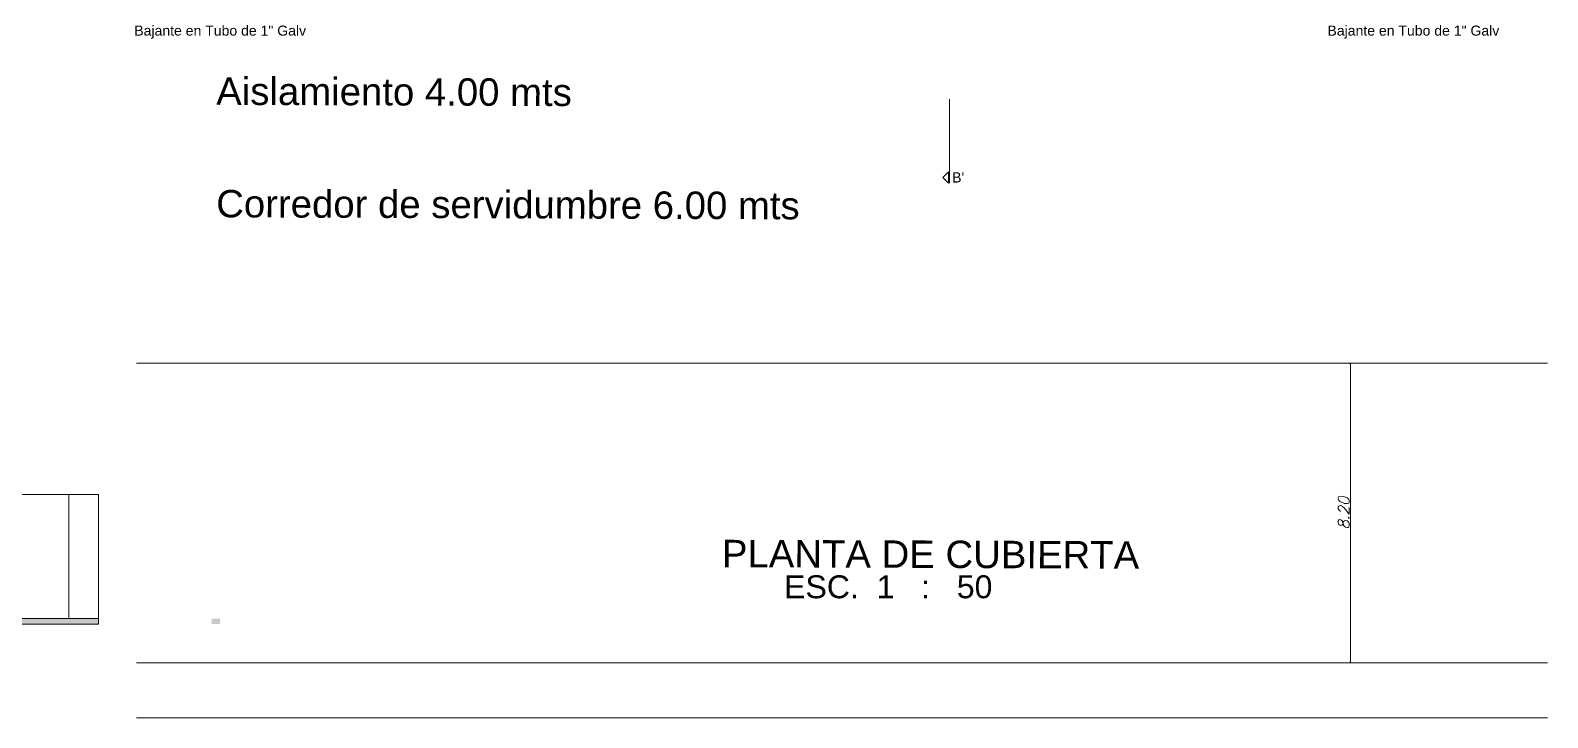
# Model space of a CAD drawing. Header units: millimetres. Extents: x 391 to 679, y 21 to 219.
# Drawn here: x 637.71 to 679.2, y 48.36 to 67.17 of the extents above; entities that cross this region are included whole.
import ezdxf

# ---------------------------------------------------------------- set-up
doc = ezdxf.new("R2010")
doc.units = ezdxf.units.MM
doc.linetypes.add('HIDDEN', pattern=[0.375, 0.25, -0.125])
for name, color, linetype, lineweight in [('A-AREA-IDEN', 7, 'Continuous', 9), ('COTA10', 7, 'Continuous', 13), ('estructura', 7, 'Continuous', 9), ('notas', 8, 'Continuous', 9), ('TEXTO', 251, 'Continuous', 13), ('textos', 9, 'Continuous', 9), ('TIERRAS', 5, 'HIDDEN', 9)]:
    doc.layers.add(name, color=color, linetype=linetype, lineweight=lineweight)
doc.layers.add('COTAS', color=254, linetype='Continuous', lineweight=9, true_color=0xbebebe)
doc.styles.add('100 Nota', font='arial.ttf', dxfattribs={"height": 0.15})
doc.styles.add('ARIAL', font='arial.ttf')
doc.styles.add('ITALICC', font='italicc')
doc.styles.add('Nota 1000', font='', dxfattribs={"height": 1.5})
doc.styles.add('ROMANS', font='arial.ttf')
doc.styles.add('TEXTOS-TITULOS', font='arial.ttf', dxfattribs={"height": 0.08})
doc.styles.get('Nota 1000').set_extended_font_data('Eurostile')
doc.dimstyles.new('dim100', dxfattribs={"dimtxt": 10, "dimasz": 0.1, "dimexe": 0.1, "dimexo": 0, "dimgap": 0.1, "dimtad": 1, "dimzin": 4, "dimdsep": 46, "dimtxsty": '100 Nota', "dimblk": 'CLOSEDBLANK', "dimcen": 0.1, "dimclrd": 256, "dimclre": 256, "dimclrt": 256, "dimazin": 1, "dimtfac": 1, "dimtmove": 0, "dimatfit": 2, "dimldrblk": 'CLOSEDBLANK', "dimfxl": 1, "dimlwd": -1, "dimlwe": -1, "dimarcsym": 0})

# ---------------------------------------------------------------- blocks, each defined once
blk = doc.blocks.new('_ClosedBlank')
at = {"layer": 'COTAS', "color": 0, "lineweight": -2}
for p, q in [((-1, 0.2), (0, 0)), ((-1, 0.2), (-1, -0.2)), ((0, 0), (-1, -0.2))]:
    blk.add_line(p, q, dxfattribs=at)
blk = doc.blocks.new('*D217')
at = {"layer": 'COTA10', "transparency": 16777216}
blk.add_line((673.807, 58.033), (673.807, 49.883), dxfattribs=at)
at = {"layer": 'COTA10', "transparency": 16777216, "xscale": 0.025, "yscale": 0.025, "zscale": 0.025}
for p, rotation in [((673.807, 58.058), 90), ((673.807, 49.858), 270)]:
    blk.add_blockref('_ClosedBlank', p, dxfattribs=dict(at, rotation=rotation))
at = {"layer": 'COTA10', "transparency": 16777216, "insert": (673.627, 53.958), "char_height": 0.3, "attachment_point": 5, "rotation": 90, "style": 'ITALICC'}
blk.add_mtext('\\A1;8.20', dxfattribs=at)

msp = doc.modelspace()

# ---------------------------------------------------------------- hatches: boundary and pattern name
at = {"layer": 'COTA10'}
h = msp.add_hatch(dxfattribs=at)
h.set_pattern_fill('AR-CONC', color=256, scale=0.075)
h.set_pattern_definition([(50, (-638.32156, -165.3439), (0.53794514, -0.0470641), [0.05625, -0.61875]), (355, (-638.32156, -165.3439), (-0.1040635, 0.5641441), [0.045, -0.495]), (100.451444, (-638.27673, -165.3478), (0.43388164, 0.51708), [0.04780514, -0.52585658]), (46.1842, (-638.32156, -165.1939), (0.800431, -0.12413946), [0.084375, -0.928125]), (96.635635, (-638.25486, -165.20425), (0.70099646, 0.73058895), [0.07170776, -0.7887853]), (351.184164, (-638.3216, -165.1939), (0.70099646, 0.73058895), [0.0675, -0.7425]), (21, (-638.24656, -165.2314), (0.44768029, -0.30196417), [0.05625, -0.61875]), (326, (-638.24656, -165.2314), (0.1824865, 0.54386253), [0.045, -0.495]), (71.451445, (-638.20925, -165.25656), (0.63016678, 0.24189836), [0.04780514, -0.52585658]), (37.5, (-638.32156, -165.3439), (0.009119891, 0.24967039), [0, -0.489, 0, -0.5025, 0, -0.496875]), (7.5, (-638.32156, -165.3439), (0.197302153, 0.295808784), [0, -0.2865, 0, -0.47775, 0, -0.189375]), (327.5, (-638.4888, -165.3439), (0.400366827, -0.016916154), [0, -0.1875, 0, -0.585, 0, -0.77625]), (317.5, (-638.5638, -165.3439), (0.43738963, 0.07507874), [0, -0.24375, 0, -0.3885, 0, -0.55125])])
h.paths.add_polyline_path([(642.6741, 51.07), (642.8968, 51.07), (642.8968, 50.92), (642.6741, 50.92)])
h.paths.add_polyline_path([(630.7441, 51.07), (636.7041, 51.07), (636.7041, 50.92), (630.7441, 50.92)])
h.paths.add_polyline_path([(624.7841, 51.07), (630.7441, 51.07), (630.7441, 50.92), (624.7841, 50.92)])
h.paths.add_polyline_path([(618.8241, 51.07), (624.7841, 51.07), (624.7841, 50.92), (618.8241, 50.92)])
h.paths.add_polyline_path([(612.8641, 51.07), (618.8241, 51.07), (618.8241, 50.92), (612.8641, 50.92)])
h.paths.add_polyline_path([(606.9041, 51.07), (612.8641, 51.07), (612.8641, 50.92), (606.9041, 50.92)])
h.paths.add_polyline_path([(606.6768, 51.07), (606.9041, 51.07), (606.9041, 50.92), (606.6768, 50.92)])
h.paths.add_polyline_path([(602.8268, 51.07), (606.6768, 51.07), (606.6768, 50.92), (602.8268, 50.92)])
h.paths.add_polyline_path([(602.6768, 51.07), (602.8268, 51.07), (602.8268, 50.92), (602.8268, 50.77), (602.6768, 50.77)])
h.paths.add_polyline_path([(606.6768, 54.47), (606.9041, 54.47), (606.9041, 54.07), (606.6768, 54.07)])
h.paths.add_polyline_path([(606.9041, 54.47), (607.0268, 54.47), (607.0268, 54.07), (606.9041, 54.07)])
h.paths.add_polyline_path([(607.0268, 54.47), (607.1268, 54.47), (607.1268, 54.07), (607.0268, 54.07)])
h.paths.add_polyline_path([(607.0268, 57.87), (607.0268, 57.47)], flags=17)
h.paths.add_polyline_path([(606.9041, 57.87), (607.0268, 57.87), (607.0268, 57.47), (606.9041, 57.47)])
h.paths.add_polyline_path([(606.6768, 57.87), (606.9041, 57.87), (606.9041, 57.47), (606.6768, 57.47)])
h.paths.add_polyline_path([(606.6768, 61.27), (606.9041, 61.27), (606.9041, 60.87), (606.6768, 60.87)])
h.paths.add_polyline_path([(606.9041, 61.27), (607.0268, 61.27), (607.0268, 60.87), (606.9041, 60.87)])
h.paths.add_polyline_path([(633.8541, 61.27), (634.0768, 61.27), (634.0768, 60.87), (633.8541, 60.87)])
h.paths.add_polyline_path([(633.7291, 61.27), (633.8541, 61.27), (633.8541, 60.87), (633.7291, 60.87)])
h.paths.add_polyline_path([(633.8541, 57.87), (634.0768, 57.87), (634.0768, 57.47), (633.8541, 57.47)])
h.paths.add_polyline_path([(633.7268, 57.87), (633.8541, 57.87), (633.8541, 57.47), (633.7268, 57.47)])
h.paths.add_polyline_path([(633.8541, 54.47), (634.0768, 54.47), (634.0768, 54.07), (633.8541, 54.07)])
h.paths.add_polyline_path([(633.7268, 54.47), (633.8541, 54.47), (633.8541, 54.07), (633.7268, 54.07)])
h.paths.add_polyline_path([(612.4018, 54.07), (612.4018, 54.47), (608.2518, 54.47), (608.2518, 54.07)])
h.paths.add_polyline_path([(612.0518, 57.87), (612.0518, 57.47), (612.4018, 57.47), (612.4018, 57.87)])
h.paths.add_polyline_path([(639.5799, 50.92), (639.5799, 51.07), (636.7041, 51.07), (636.7041, 50.92)])

# ---------------------------------------------------------------- linework, layer by layer
at = {"layer": 'A-AREA-IDEN', "flags": 128}
for points in [[(640.6178, 58.0578), (679.201, 58.0578)], [(640.6178, 49.8578), (679.201, 49.8578)], [(640.6178, 48.3578), (679.201, 48.3578)]]:
    msp.add_lwpolyline(points, dxfattribs=at)
at = {"layer": 'estructura', "color": 5}
msp.add_line((662.8428, 62.9903), (662.8428, 65.2829), dxfattribs=at)
at = {"layer": 'estructura', "ltscale": 5}
for p, q in [((602.8268, 51.07), (639.5799, 51.07)), ((639.5799, 51.07), (639.5799, 50.92)), ((602.8268, 50.92), (639.5799, 50.92))]:
    msp.add_line(p, q, dxfattribs=at)
at = {"layer": 'estructura', "color": 5}
msp.add_lwpolyline([(662.8149, 63.2948), (662.6626, 63.1425), (662.8149, 62.9903), (662.8149, 63.2948)], dxfattribs=at)
at = {"layer": 'TEXTO'}
for p, q in [((634.0768, 54.47), (639.5799, 54.47)), ((638.7634, 54.47), (638.7634, 51.07)), ((639.5799, 54.47), (639.5799, 51.07))]:
    msp.add_line(p, q, dxfattribs=at)

# ---------------------------------------------------------------- texts
at = {"layer": 'estructura', "color": 5, "style": 'ROMANS'}
msp.add_text("B'", height=0.27791, dxfattribs=at).set_placement((662.9153, 63.0056))
at = {"layer": 'notas', "color": 7, "char_height": 0.375, "width": 17.421083, "attachment_point": 4, "rotation": 359.80062, "style": 'Nota 1000'}
for s, insert in [('{\\fArial|b0|i0|c0|p34;\\H2x; Aislamiento 4.00 mts}', (642.504, 65.5026)), ('{\\fArial|b0|i0|c0|p34;\\H2x; Corredor de servidumbre 6.00 mts}', (642.504, 62.4239)), ('{\\fArial|b0|i0|c0|p34;\\H2x;PLANTA DE CUBIERTA}', (656.6231, 52.8464))]:
    msp.add_mtext(s, dxfattribs=dict(at, insert=insert))
at = {"layer": 'textos', "style": 'TEXTOS-TITULOS'}
msp.add_text('ESC.  1   :   50', height=0.627118, dxfattribs=at).set_placement((658.3226, 51.6271))
at = {"layer": 'TIERRAS', "style": 'ARIAL'}
for p in [(640.5544, 67.0257), (673.1806, 67.0257)]:
    msp.add_text('Bajante en Tubo de 1" Galv', height=0.274511, rotation=0.00492, dxfattribs=at).set_placement(p)

# ---------------------------------------------------------------- dimensions: what is measured, and where the dimension line sits
at = {"layer": 'COTA10'}
dim = msp.add_linear_dim(base=(673.8072, 49.8578), p1=(673.8072, 58.0578), p2=(673.8072, 49.8578), angle=90, dimstyle='dim100', override={"dimscale": 0.5, "dimtxt": 0.6, "dimasz": 0.05, "dimexe": 0.08, "dimexo": 0.1, "dimgap": 0.06, "dimtxsty": 'ITALICC', "dimcen": 0.09, "dimse1": 1, "dimse2": 1, "dimazin": 0, "dimtix": 1, "dimtmove": 1, "dimfxl": 0, "dimtolj": 1}, dxfattribs=at)
dim.commit()
dim.dimension.update_dxf_attribs({"geometry": '*D217', "text_midpoint": (673.6272, 53.9578)})

doc.saveas('drawing.dxf')
